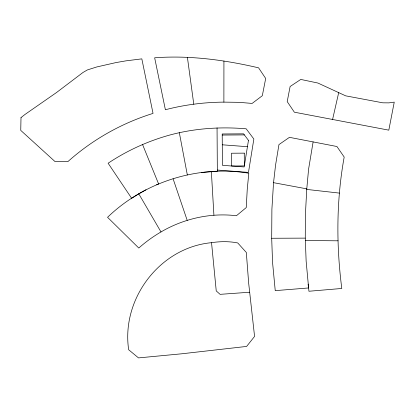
<?xml version="1.0" encoding="UTF-8"?>
<svg xmlns="http://www.w3.org/2000/svg" width="415" height="415" viewBox="0 0 415 415"><rect width="100%" height="100%" fill="white"/><g stroke="black" fill="none" stroke-linecap="round" stroke-linejoin="round"><path stroke-width="0.62" d="M223.882 102.126L239.159 102.334L252.118 103.428L262.316 95.715L265.688 78.466L258.581 67.832C224.608 59.905 189.577 55.195 154.655 57.789L165.388 109.742C184.452 104.756 204.18 102.272 223.882 102.126L223.929 61.062M305.269 238.127L305.373 215.079L306.778 188.856L273.532 182.673L275.576 165.04L278.947 144.596L289.452 137.339L336.933 146.516L344.191 157.041C336.316 200.341 336.192 244.876 341.789 288.467L308.926 291.252L306.14 261.149L305.269 238.127L271.69 238.257L271.898 209.248L273.532 182.673M313.118 141.914L308.594 169.107L306.726 189.422L339.434 193.1M332.586 119.453L338.697 92.623L317.895 83.036L300.771 79.436L290.116 86.512L287.206 101.618L294.36 112.195L388.808 130.16L394.25 102.126L388.907 102.868L382.775 102.816L345.669 95.839L338.697 92.623M160.989 231.944C183.466 218.741 210.452 212.553 236.4 215.743L246.24 207.588L247.236 189.499L248.798 173.221C198.22 164.874 144.425 181.677 107.558 217.299L138.786 248.04C145.639 241.966 153.083 236.56 160.989 231.944L138.812 193.867L131.654 198.313L108.118 163.23C127.172 150.5 148.243 140.918 170.342 134.885C195.034 128.282 220.764 126.637 246.188 128.806L253.856 139.025L248.471 172.401L217.33 170.051M138.812 193.867L145.992 189.754M156.595 184.742L158.613 183.954L142.542 144.498M211.536 242.676C159.884 247.439 121.087 298.873 128.666 349.746L138.506 357.901L181.791 353.788L246.624 346.426L254.571 336.409L248.668 283.155L246.318 252.46L237.759 242.957C229.106 241.229 220.23 241.348 211.536 242.676L216.241 290.92L220.1 294.344L249.69 292.227M201.493 172.479L217.341 171.302L217.055 127.887M222.217 135.051L244.378 134.911M305.373 240.529L338.007 240.809M222.279 144.799L247.439 146.697M173.081 178.766L187.212 220.391M179.337 132.717L187.336 174.959M187.414 57.41L193.779 104.222M308.106 284.125L308.542 287.958L275.244 290.64L272.562 262.503L271.69 238.257M211.36 171.556L213.912 215.203M21.004 117.611L20.75 130.388L55.019 161.565L67.821 161.668C92.395 139.673 121.559 123.198 153.042 113.399L141.826 58.863L125.906 60.86L116.143 62.546L96.825 66.939L87.394 69.928L82.974 72.485L56.502 92.545L24.967 114.473L21.004 117.611M248.466 140.358L244.17 166.954L222.409 165.31L222.207 133.978L243.574 133.838L248.466 140.358M244.259 153.14L231.482 153.223L231.565 166L244.342 165.917L244.259 153.14"/></g></svg>
